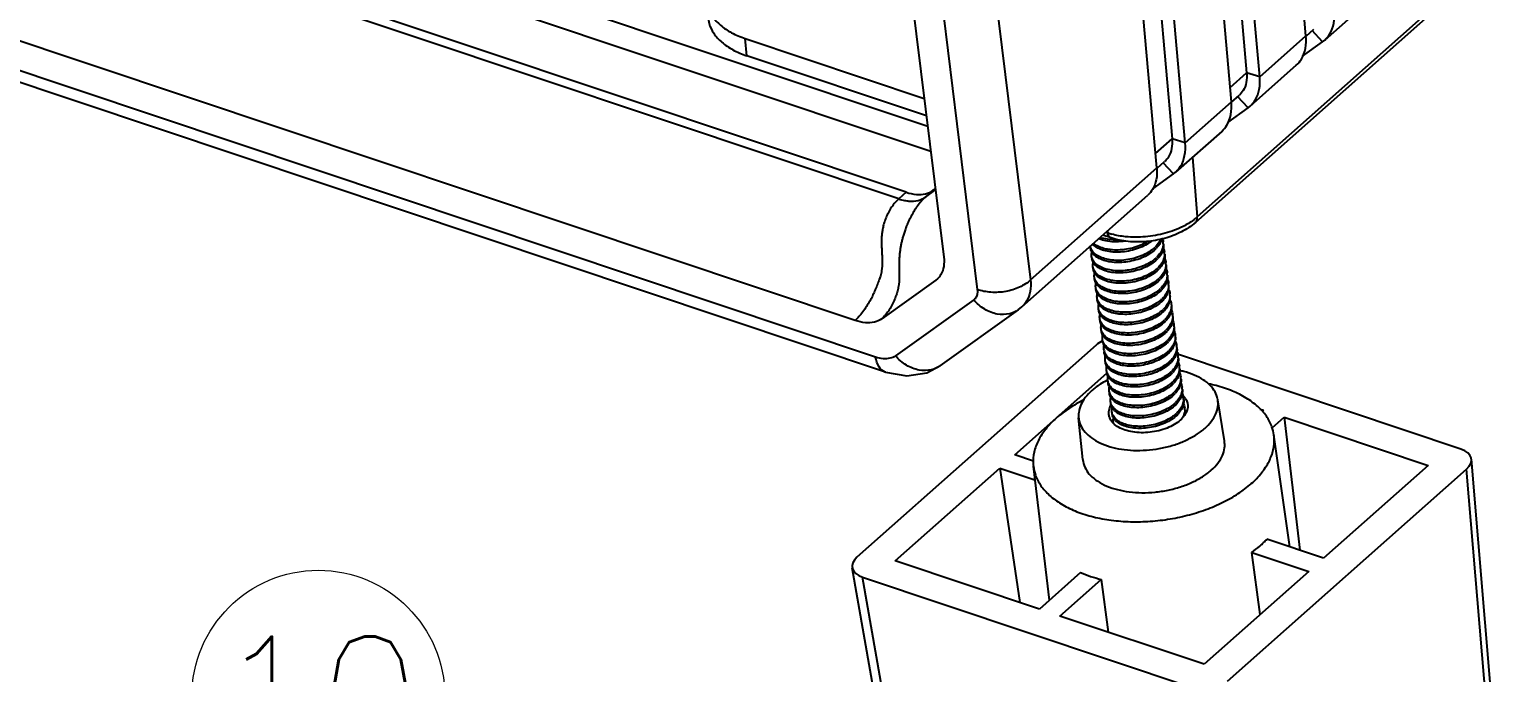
# Model space of a CAD drawing. Header units: millimetres. Extents: x 2015 to 2819, y -1311 to -752.
# Drawn here: x 2408.16 to 2449.53, y -1269.48 to -1251.29 of the extents above; entities that cross this region are included whole.
import ezdxf
from ezdxf.enums import TextEntityAlignment as Align

# ---------------------------------------------------------------- set-up
doc = ezdxf.new("R2010")
doc.units = ezdxf.units.MM
doc.layers.add('06___PRT_ALL_SURFS', color=7, linetype='Continuous')
doc.layers.add('from', color=7, linetype='Continuous', lineweight=13)
doc.styles.add('TXT', font='txt.shx', dxfattribs={"bigfont": 'gbcbig.shx'})

# ---------------------------------------------------------------- blocks, each defined once
blk = doc.blocks.new('*u43')
at = {"color": 7, "linetype": 'Continuous'}
for p, q in [((70.787, -85.184), (74.161, -112.487)), ((74.074, -85.215), (77.555, -113.382)), ((71.993, -85.588), (75.474, -113.755)), ((93.55, -102.525), (84.088, -110.916)), ((93.477, -102.744), (84.015, -111.134)), ((66.382, -103.932), (73.393, -106.277)), ((66.442, -104.603), (66.382, -103.932)), ((88.207, -104.625), (88.998, -104.054)), ((73.477, -106.957), (66.442, -104.603)), ((85.286, -107.215), (86.078, -106.643)), ((83.902, -108.58), (84.088, -110.916)), ((80.711, -111.738), (80.386, -111.629)), ((80.581, -111.544), (80.509, -111.52)), ((80.568, -111.467), (80.581, -111.544)), ((80.124, -115.936), (70.76, -124.239)), ((94.414, -120.003), (83.313, -116.29)), ((76.942, -120.232), (80.551, -117.032)), ((80.639, -117.741), (80.637, -117.726)), ((85.152, -119.688), (84.889, -118.071)), ((86.548, -118.442), (86.684, -118.488)), ((86.684, -118.488), (86.631, -118.535)), ((79.6, -120.411), (79.441, -118.781)), ((87.02, -119.173), (87.489, -118.757)), ((87.489, -118.757), (93.135, -120.645)), ((87.489, -118.757), (88.102, -123.966)), ((87.707, -123.833), (87.088, -119.449)), ((77.668, -120.476), (76.942, -120.232)), ((72.26, -124.384), (76.358, -120.75)), ((76.358, -120.75), (77.732, -121.21)), ((76.358, -120.75), (77.135, -126.014)), ((78.295, -125.927), (77.668, -120.675)), ((85.271, -129.093), (94.635, -120.79)), ((93.135, -120.645), (89.037, -124.278)), ((95.469, -130.633), (94.635, -120.79)), ((95.658, -130.258), (94.823, -120.406)), ((89.037, -124.278), (86.812, -123.534)), ((86.228, -124.052), (88.453, -124.796)), ((86.546, -126.487), (86.228, -124.052)), ((72.286, -134.347), (70.576, -124.652)), ((77.906, -126.272), (72.26, -124.384)), ((79.521, -124.84), (77.906, -126.272)), ((88.453, -124.796), (84.356, -128.43)), ((70.981, -125.026), (83.883, -129.341)), ((72.69, -134.712), (70.981, -125.026)), ((78.711, -126.541), (80.325, -125.109)), ((80.325, -125.109), (80.598, -127.173)), ((84.356, -128.43), (78.711, -126.541))]:
    blk.add_line(p, q, dxfattribs=at)
for centre, radius, start, end in [((82.588, -109.221), 2.263, 306.91791, 311.52206), ((80.749, -110.373), 1.423, 251.11125, 254.38788), ((81.485, -108.839), 2.851, 251.52633, 254.88231), ((80.423, -111.569), 0.605, 223.46401, 223.75948), ((81.551, -111.188), 1.271, 312.3387, 314.24431), ((81.617, -111.326), 1.192, 314.2329, 316.9234), ((82.218, -111.962), 0.538, 358.94044, 7.49399), ((82.271, -112.368), 0.538, 358.94044, 7.49399), ((81.604, -111.594), 1.271, 312.3387, 314.24431), ((81.67, -111.732), 1.192, 314.2329, 316.9234), ((82.323, -112.774), 0.539, 358.99935, 7.51802), ((81.657, -112), 1.271, 312.3387, 314.24431), ((81.723, -112.138), 1.191, 314.23309, 316.91617), ((81.71, -112.406), 1.271, 312.3387, 314.24431), ((81.776, -112.544), 1.192, 314.2329, 316.9234), ((82.377, -113.18), 0.538, 358.94044, 7.49399), ((81.763, -112.812), 1.271, 312.3387, 314.24431), ((81.829, -112.95), 1.192, 314.2329, 316.9234), ((82.43, -113.586), 0.538, 358.94044, 7.49399), ((82.482, -113.992), 0.538, 358.93379, 7.49396), ((81.815, -113.218), 1.271, 312.3387, 314.24431), ((81.881, -113.356), 1.192, 314.2329, 316.9234), ((81.868, -113.624), 1.271, 312.3387, 314.24431), ((81.934, -113.762), 1.192, 314.23284, 316.92474), ((81.921, -114.03), 1.271, 312.3387, 314.24431), ((81.987, -114.168), 1.192, 314.2329, 316.9234), ((82.588, -114.804), 0.538, 358.94044, 7.49399), ((82.641, -115.21), 0.538, 358.94044, 7.49399), ((81.974, -114.436), 1.271, 312.3387, 314.24431), ((82.04, -114.574), 1.192, 314.2329, 316.9234), ((82.027, -114.842), 1.271, 312.3387, 314.24431), ((82.694, -115.616), 0.538, 358.96628, 7.49408), ((80.836, -116.063), 0.412, 187.46029, 200.90035), ((82.093, -114.98), 1.192, 314.2329, 316.9234), ((82.079, -115.248), 1.271, 312.34877, 314.24444), ((82.144, -115.384), 1.194, 314.23212, 316.94352), ((82.747, -116.022), 0.538, 358.94044, 7.49399), ((82.133, -115.654), 1.271, 312.3387, 314.24431), ((82.199, -115.792), 1.192, 314.2329, 316.9234), ((82.8, -116.428), 0.538, 358.94044, 7.49399), ((82.853, -116.834), 0.538, 358.94044, 7.49399), ((82.148, -120.429), 3.498, 116.80234, 117.28532), ((82.165, -120.462), 3.535, 116.60177, 116.80282), ((82.186, -116.06), 1.271, 312.3387, 314.24431), ((82.252, -116.198), 1.192, 314.2329, 316.9234), ((82.238, -116.466), 1.271, 312.3387, 314.24431), ((82.304, -116.604), 1.192, 314.2329, 316.9234), ((82.905, -117.24), 0.538, 358.94044, 7.49399), ((82.291, -116.872), 1.271, 312.33738, 314.24429), ((82.357, -117.01), 1.192, 314.2329, 316.9234), ((82.958, -117.646), 0.538, 358.94044, 7.49399), ((82.997, -118.449), 0.759, 40.36223, 45.28414), ((83.011, -118.052), 0.538, 358.94044, 7.49399), ((83.061, -118.395), 0.675, 34.22691, 40.38004), ((82.344, -117.278), 1.271, 312.3387, 314.24431), ((82.41, -117.416), 1.192, 314.2329, 316.9234), ((82.397, -117.684), 1.271, 312.3387, 314.24431), ((82.463, -117.822), 1.192, 314.2329, 316.9234), ((82.999, -118.534), 0.613, 345.80256, 351.54111), ((83.064, -118.458), 0.538, 358.94044, 7.49399), ((81.196, -118.905), 0.403, 187.59298, 194.25717), ((83.691, -120.578), 4.302, 306.13458, 311.48923)]:
    blk.add_arc(centre, radius, start, end, dxfattribs=at)
for centre, ratio, start_param, end_param in [((80.928, -116.206), 0.574428, 8.364367, 8.722129), ((93.829, -120.521), 0.573652, -0.702188, 0.867923), ((71.566, -124.508), 0.573652, 2.439404, 4.009516)]:
    blk.add_ellipse(centre, major_axis=(0.992, 0.129), ratio=ratio, start_param=start_param, end_param=end_param, dxfattribs=at)
for points, start_tangent, end_tangent in [([(64.884, -102.433), (64.926, -102.681), (65.107, -103.066), (65.418, -103.411), (65.849, -103.704), (66.382, -103.932)], (0.066045, -0.997817), (0.948352, -0.31722)), ([(64.927, -103.087), (64.97, -103.338), (65.152, -103.727), (65.467, -104.076), (65.903, -104.372), (66.442, -104.603)], (0.066045, -0.997817), (0.948352, -0.31722)), ([(84.015, -111.134), (83.464, -111.503)], (-0.748212, -0.663459), (-0.891205, -0.4536)), ([(83.947, -111.031), (83.533, -111.286)], (-0.799055, -0.601258), (-0.891172, -0.453666)), ([(84.014, -111.133), (84.053, -111.089), (84.088, -110.916)], (0.758366, 0.651829), (-0.079413, 0.996842)), ([(80.942, -111.807), (80.64, -111.795), (80.366, -111.743)], (-0.999599, -0.028313), (-0.962937, 0.269728)), ([(80.712, -111.735), (80.65, -111.698), (80.581, -111.544)], (-0.945911, 0.324425), (-0.171167, 0.985242)), ([(83.464, -111.503), (82.805, -111.756), (82.095, -111.882), (81.381, -111.878), (80.711, -111.738)], (-0.891205, -0.4536), (-0.948352, 0.31722)), ([(81.281, -111.69), (80.741, -111.592)], (-0.994895, 0.10092), (-0.965296, 0.261159)), ([(83.533, -111.286), (82.833, -111.554), (82.057, -111.693), (81.281, -111.69)], (-0.891172, -0.453666), (-0.994895, 0.10092)), ([(79.944, -112.198), (79.899, -112.06)], (-0.466861, 0.884331), (-0.13997, 0.990156)), ([(79.966, -112.298), (79.955, -112.279), (79.909, -112.138)], (-0.509427, 0.860514), (-0.131568, 0.991307)), ([(82.407, -112.128), (82.226, -112.268), (81.967, -112.41), (81.674, -112.519), (81.363, -112.589), (81.048, -112.619), (80.746, -112.607), (80.472, -112.555), (80.24, -112.465), (80.061, -112.344), (79.944, -112.198)], (-0.739092, -0.673605), (-0.466861, 0.884331)), ([(79.951, -112.463), (79.949, -112.441), (79.964, -112.295)], (-0.131568, 0.991307), (0.266528, 0.963827)), ([(80.039, -112.394), (79.966, -112.298)], (-0.69163, 0.722252), (-0.509427, 0.860514)), ([(82.311, -111.849), (82.184, -111.943), (81.925, -112.085), (81.632, -112.194), (81.321, -112.265), (81.006, -112.294), (80.704, -112.282), (80.43, -112.23), (80.197, -112.141), (80.018, -112.019), (79.986, -111.988)], (-0.773285, -0.634058), (-0.69163, 0.722252)), ([(80.419, -112.149), (80.187, -112.059), (80.023, -111.951)], (-0.962937, 0.269728), (-0.76002, 0.6499)), ([(82.448, -112.18), (82.236, -112.349), (81.978, -112.491), (81.685, -112.6), (81.374, -112.671), (81.059, -112.7), (80.757, -112.688), (80.483, -112.636), (80.25, -112.547), (80.071, -112.425), (80.039, -112.394)], (-0.716284, -0.697809), (-0.69163, 0.722252)), ([(80.508, -111.855), (80.238, -111.777), (80.225, -111.772)], (-0.982071, 0.188512), (-0.923965, 0.382477)), ([(80.625, -112.192), (80.419, -112.149)], (-0.989156, 0.14687), (-0.962937, 0.269728)), ([(80.826, -111.888), (80.508, -111.855)], (-0.999618, 0.027632), (-0.982071, 0.188512)), ([(82.156, -111.873), (81.914, -112.004), (81.622, -112.113), (81.31, -112.183), (80.995, -112.213), (80.693, -112.201), (80.625, -112.192)], (-0.840758, -0.541411), (-0.989156, 0.14687)), ([(81.266, -111.859), (81.169, -111.872), (80.826, -111.888)], (-0.987588, -0.157064), (-0.999618, 0.027632)), ([(82.657, -111.786), (82.592, -111.91), (82.438, -112.099)], (-0.374098, -0.927389), (-0.716284, -0.697809)), ([(82.672, -111.856), (82.603, -111.992), (82.488, -112.14)], (-0.357331, -0.933978), (-0.682733, -0.730668)), ([(82.756, -111.972), (82.735, -112.118), (82.645, -112.316), (82.491, -112.505)], (-0.017357, -0.999849), (-0.716284, -0.697809)), ([(82.725, -112.262), (82.656, -112.398), (82.541, -112.546)], (-0.357331, -0.933978), (-0.682733, -0.730668)), ([(82.697, -111.776), (82.692, -111.793), (82.672, -111.856)], (-0.234836, -0.972035), (-0.357331, -0.933978)), ([(82.721, -111.77), (82.751, -111.892)], (0.347181, -0.937798), (0.130448, -0.991455)), ([(82.76, -112.128), (82.745, -112.199), (82.725, -112.262)], (-0.146749, -0.989174), (-0.357331, -0.933978)), ([(82.753, -112.127), (82.755, -112.131), (82.804, -112.298)], (0.431036, -0.902335), (0.130448, -0.991455)), ([(82.762, -111.973), (82.764, -111.999), (82.76, -112.128)], (0.130448, -0.991455), (-0.146749, -0.989174)), ([(79.997, -112.604), (79.951, -112.463)], (-0.466861, 0.884331), (-0.131568, 0.991307)), ([(80.018, -112.704), (80.008, -112.685), (79.962, -112.544)], (-0.509427, 0.860514), (-0.131568, 0.991307)), ([(82.46, -112.534), (82.279, -112.674), (82.02, -112.816), (81.727, -112.925), (81.416, -112.995), (81.101, -113.025), (80.799, -113.013), (80.525, -112.961), (80.292, -112.871), (80.113, -112.75), (79.997, -112.604)], (-0.739092, -0.673605), (-0.466861, 0.884331)), ([(80.004, -112.869), (80.002, -112.847), (80.017, -112.701)], (-0.131568, 0.991307), (0.266528, 0.963827)), ([(80.05, -113.01), (80.004, -112.869)], (-0.466861, 0.884331), (-0.131568, 0.991307)), ([(80.092, -112.8), (80.018, -112.704)], (-0.69163, 0.722252), (-0.509427, 0.860514)), ([(82.501, -112.586), (82.289, -112.755), (82.03, -112.897), (81.738, -113.006), (81.426, -113.077), (81.112, -113.106), (80.81, -113.094), (80.535, -113.042), (80.303, -112.953), (80.124, -112.831), (80.092, -112.8)], (-0.716284, -0.697809), (-0.69163, 0.722252)), ([(82.808, -112.378), (82.787, -112.524), (82.698, -112.722), (82.544, -112.911)], (-0.017357, -0.999849), (-0.716284, -0.697809)), ([(82.778, -112.667), (82.706, -112.809), (82.593, -112.952)], (-0.355816, -0.934556), (-0.682828, -0.730579)), ([(82.861, -112.784), (82.837, -112.94), (82.748, -113.134), (82.597, -113.317)], (-0.016884, -0.999857), (-0.716284, -0.697809)), ([(82.812, -112.539), (82.795, -112.615), (82.778, -112.667)], (-0.154643, -0.98797), (-0.355816, -0.934556)), ([(82.807, -112.536), (82.817, -112.557), (82.857, -112.704)], (0.426033, -0.904708), (0.130563, -0.99144)), ([(82.815, -112.379), (82.818, -112.42), (82.812, -112.539)], (0.130563, -0.99144), (-0.154643, -0.98797)), ([(82.867, -112.785), (82.87, -112.811), (82.866, -112.94)], (0.130448, -0.991455), (-0.146749, -0.989174)), ([(80.07, -113.107), (80.018, -112.968), (80.015, -112.95)], (-0.501618, 0.86509), (-0.126427, 0.991976)), ([(82.513, -112.94), (82.332, -113.08), (82.073, -113.222), (81.78, -113.331), (81.469, -113.401), (81.154, -113.431), (80.852, -113.419), (80.578, -113.367), (80.345, -113.277), (80.166, -113.156), (80.05, -113.01)], (-0.739092, -0.673605), (-0.466861, 0.884331)), ([(80.057, -113.275), (80.055, -113.253), (80.071, -113.103)], (-0.131568, 0.991307), (0.275686, 0.961248)), ([(80.103, -113.416), (80.057, -113.275)], (-0.466861, 0.884331), (-0.131568, 0.991307)), ([(80.124, -113.516), (80.113, -113.497), (80.068, -113.356)], (-0.509427, 0.860514), (-0.131568, 0.991307)), ([(80.135, -113.196), (80.09, -113.139), (80.07, -113.107)], (-0.673555, 0.739137), (-0.501618, 0.86509)), ([(82.566, -113.346), (82.384, -113.486), (82.126, -113.628), (81.833, -113.737), (81.522, -113.807), (81.207, -113.837), (80.905, -113.825), (80.631, -113.773), (80.398, -113.683), (80.219, -113.562), (80.103, -113.416)], (-0.739092, -0.673605), (-0.466861, 0.884331)), ([(82.554, -112.992), (82.327, -113.171), (82.042, -113.321), (81.722, -113.431), (81.387, -113.496), (81.051, -113.513), (80.74, -113.483), (80.467, -113.408), (80.243, -113.291), (80.135, -113.196)], (-0.716284, -0.697809), (-0.673555, 0.739137)), ([(82.607, -113.398), (82.395, -113.567), (82.136, -113.709), (81.844, -113.818), (81.532, -113.889), (81.217, -113.918), (80.915, -113.906), (80.641, -113.854), (80.409, -113.765), (80.23, -113.643), (80.197, -113.612)], (-0.716284, -0.697809), (-0.69163, 0.722252)), ([(82.83, -113.074), (82.762, -113.21), (82.646, -113.358)], (-0.357331, -0.933978), (-0.682733, -0.730668)), ([(82.914, -113.19), (82.893, -113.336), (82.804, -113.534), (82.649, -113.723)], (-0.017357, -0.999849), (-0.716284, -0.697809)), ([(82.866, -112.94), (82.851, -113.011), (82.83, -113.074)], (-0.146749, -0.989174), (-0.357331, -0.933978)), ([(82.859, -112.939), (82.861, -112.943), (82.91, -113.11)], (0.431036, -0.902335), (0.130448, -0.991455)), ([(82.919, -113.346), (82.904, -113.417), (82.883, -113.48)], (-0.146749, -0.989174), (-0.357331, -0.933978)), ([(82.911, -113.345), (82.914, -113.349), (82.963, -113.516)], (0.431036, -0.902335), (0.130448, -0.991455)), ([(82.92, -113.191), (82.923, -113.217), (82.919, -113.346)], (0.130448, -0.991455), (-0.146749, -0.989174)), ([(80.11, -113.681), (80.108, -113.659), (80.123, -113.513)], (-0.131568, 0.991307), (0.266528, 0.963827)), ([(80.156, -113.822), (80.11, -113.681)], (-0.466861, 0.884331), (-0.131568, 0.991307)), ([(80.177, -113.922), (80.166, -113.903), (80.121, -113.762)], (-0.509427, 0.860514), (-0.131568, 0.991307)), ([(80.197, -113.612), (80.124, -113.516)], (-0.69163, 0.722252), (-0.509427, 0.860514)), ([(82.619, -113.752), (82.437, -113.892), (82.178, -114.034), (81.886, -114.143), (81.574, -114.213), (81.26, -114.243), (80.958, -114.231), (80.683, -114.179), (80.451, -114.089), (80.272, -113.968), (80.156, -113.822)], (-0.739092, -0.673605), (-0.466861, 0.884331)), ([(80.163, -114.087), (80.161, -114.065), (80.176, -113.919)], (-0.131568, 0.991307), (0.266528, 0.963827)), ([(80.25, -114.018), (80.177, -113.922)], (-0.69163, 0.722252), (-0.509427, 0.860514)), ([(82.66, -113.804), (82.448, -113.973), (82.189, -114.115), (81.896, -114.224), (81.585, -114.295), (81.27, -114.324), (80.968, -114.312), (80.694, -114.26), (80.462, -114.171), (80.283, -114.049), (80.25, -114.018)], (-0.716284, -0.697809), (-0.69163, 0.722252)), ([(82.883, -113.48), (82.815, -113.616), (82.699, -113.764)], (-0.357331, -0.933978), (-0.682733, -0.730668)), ([(82.967, -113.596), (82.946, -113.742), (82.857, -113.94), (82.702, -114.129)], (-0.017357, -0.999849), (-0.716284, -0.697809)), ([(82.752, -114.17), (82.867, -114.022), (82.936, -113.886)], (0.682733, 0.730668), (0.357331, 0.933978)), ([(83.02, -114.002), (82.999, -114.148), (82.91, -114.346), (82.755, -114.535)], (-0.017471, -0.999847), (-0.716284, -0.697809)), ([(82.936, -113.886), (82.957, -113.823), (82.971, -113.752)], (0.357331, 0.933978), (0.146749, 0.989174)), ([(82.964, -113.751), (82.966, -113.755), (83.015, -113.922)], (0.431036, -0.902335), (0.130448, -0.991455)), ([(82.971, -113.752), (82.976, -113.623), (82.973, -113.597)], (0.146749, 0.989174), (-0.130448, 0.991455)), ([(83.024, -114.159), (83.029, -114.026), (83.026, -114.003)], (0.14795, 0.988995), (-0.130273, 0.991478)), ([(80.209, -114.228), (80.163, -114.087)], (-0.466861, 0.884331), (-0.131568, 0.991307)), ([(80.23, -114.328), (80.219, -114.309), (80.173, -114.168)], (-0.509427, 0.860514), (-0.131568, 0.991307)), ([(82.671, -114.158), (82.49, -114.298), (82.231, -114.44), (81.939, -114.549), (81.627, -114.619), (81.313, -114.649), (81.011, -114.637), (80.736, -114.585), (80.504, -114.495), (80.325, -114.374), (80.209, -114.228)], (-0.739092, -0.673605), (-0.466861, 0.884331)), ([(80.216, -114.493), (80.214, -114.471), (80.229, -114.325)], (-0.131568, 0.991307), (0.266528, 0.963827)), ([(80.261, -114.634), (80.216, -114.493)], (-0.466861, 0.884331), (-0.131568, 0.991307)), ([(80.283, -114.734), (80.272, -114.715), (80.226, -114.574)], (-0.509427, 0.860514), (-0.131568, 0.991307)), ([(80.303, -114.424), (80.23, -114.328)], (-0.69163, 0.722252), (-0.509427, 0.860514)), ([(82.724, -114.564), (82.543, -114.704), (82.284, -114.846), (81.992, -114.955), (81.68, -115.025), (81.365, -115.055), (81.063, -115.043), (80.789, -114.991), (80.557, -114.901), (80.378, -114.78), (80.261, -114.634)], (-0.739092, -0.673605), (-0.466861, 0.884331)), ([(82.713, -114.21), (82.501, -114.379), (82.242, -114.521), (81.949, -114.63), (81.638, -114.701), (81.323, -114.73), (81.021, -114.718), (80.747, -114.666), (80.514, -114.577), (80.336, -114.455), (80.303, -114.424)], (-0.716284, -0.697809), (-0.69163, 0.722252)), ([(82.766, -114.616), (82.554, -114.785), (82.295, -114.927), (82.002, -115.036), (81.691, -115.107), (81.376, -115.136), (81.074, -115.124), (80.8, -115.072), (80.567, -114.982), (80.388, -114.861), (80.356, -114.83)], (-0.716284, -0.697809), (-0.69163, 0.722252)), ([(82.805, -114.576), (82.921, -114.427), (82.989, -114.292)], (0.682715, 0.730684), (0.357652, 0.933855)), ([(83.073, -114.408), (83.053, -114.548), (82.964, -114.75), (82.808, -114.941)], (-0.017785, -0.999842), (-0.716284, -0.697809)), ([(82.989, -114.292), (83.01, -114.227), (83.024, -114.159)], (0.357652, 0.933855), (0.14795, 0.988995)), ([(83.017, -114.157), (83.068, -114.328)], (0.429516, -0.903059), (0.130172, -0.991491)), ([(83.077, -114.564), (83.062, -114.635), (83.042, -114.698)], (-0.146749, -0.989174), (-0.357331, -0.933978)), ([(83.068, -114.328), (83.07, -114.345), (83.073, -114.408)], (0.130172, -0.991491), (-0.017785, -0.999842)), ([(83.07, -114.563), (83.072, -114.567), (83.121, -114.734)], (0.431036, -0.902335), (0.130448, -0.991455)), ([(83.079, -114.409), (83.082, -114.435), (83.077, -114.564)], (0.130448, -0.991455), (-0.146749, -0.989174)), ([(80.269, -114.899), (80.266, -114.877), (80.282, -114.731)], (-0.131568, 0.991307), (0.266528, 0.963827)), ([(80.314, -115.04), (80.269, -114.899)], (-0.466861, 0.884331), (-0.131568, 0.991307)), ([(80.336, -115.14), (80.325, -115.121), (80.279, -114.98)], (-0.509427, 0.860514), (-0.131568, 0.991307)), ([(80.356, -114.83), (80.283, -114.734)], (-0.69163, 0.722252), (-0.509427, 0.860514)), ([(82.777, -114.97), (82.596, -115.11), (82.337, -115.252), (82.045, -115.361), (81.733, -115.431), (81.418, -115.461), (81.116, -115.449), (80.842, -115.397), (80.61, -115.307), (80.431, -115.186), (80.314, -115.04)], (-0.739092, -0.673605), (-0.466861, 0.884331)), ([(80.322, -115.305), (80.319, -115.283), (80.334, -115.137)], (-0.131568, 0.991307), (0.266528, 0.963827)), ([(80.409, -115.236), (80.336, -115.14)], (-0.69163, 0.722252), (-0.509427, 0.860514)), ([(82.819, -115.022), (82.606, -115.191), (82.348, -115.333), (82.055, -115.442), (81.744, -115.513), (81.429, -115.542), (81.127, -115.53), (80.853, -115.478), (80.62, -115.388), (80.441, -115.267), (80.409, -115.236)], (-0.716284, -0.697809), (-0.69163, 0.722252)), ([(83.042, -114.698), (82.973, -114.834), (82.858, -114.982)], (-0.357331, -0.933978), (-0.682733, -0.730668)), ([(83.126, -114.814), (83.105, -114.96), (83.015, -115.158), (82.861, -115.347)], (-0.017357, -0.999849), (-0.716284, -0.697809)), ([(83.095, -115.104), (83.026, -115.24), (82.911, -115.388)], (-0.357331, -0.933978), (-0.682733, -0.730668)), ([(83.13, -114.97), (83.115, -115.041), (83.095, -115.104)], (-0.146749, -0.989174), (-0.357331, -0.933978)), ([(83.123, -114.969), (83.125, -114.973), (83.174, -115.14)], (0.431036, -0.902335), (0.130448, -0.991455)), ([(83.132, -114.815), (83.134, -114.841), (83.13, -114.97)], (0.130448, -0.991455), (-0.146749, -0.989174)), ([(80.367, -115.446), (80.322, -115.305)], (-0.466861, 0.884331), (-0.131568, 0.991307)), ([(80.388, -115.546), (80.378, -115.527), (80.332, -115.386)], (-0.509427, 0.860514), (-0.131568, 0.991307)), ([(82.83, -115.376), (82.649, -115.516), (82.39, -115.658), (82.097, -115.767), (81.786, -115.837), (81.471, -115.867), (81.169, -115.855), (80.895, -115.803), (80.663, -115.713), (80.484, -115.592), (80.367, -115.446)], (-0.739092, -0.673605), (-0.466861, 0.884331)), ([(80.374, -115.711), (80.372, -115.689), (80.387, -115.543)], (-0.131568, 0.991307), (0.266528, 0.963827)), ([(80.42, -115.852), (80.374, -115.711)], (-0.466861, 0.884331), (-0.131568, 0.991307)), ([(80.462, -115.642), (80.388, -115.546)], (-0.69163, 0.722252), (-0.509427, 0.860514)), ([(82.871, -115.428), (82.659, -115.597), (82.401, -115.739), (82.108, -115.848), (81.796, -115.918), (81.482, -115.948), (81.18, -115.936), (80.906, -115.884), (80.673, -115.794), (80.494, -115.673), (80.462, -115.642)], (-0.716284, -0.697809), (-0.69163, 0.722252)), ([(83.179, -115.22), (83.157, -115.365), (83.068, -115.564), (82.914, -115.753)], (-0.017357, -0.999849), (-0.716284, -0.697809)), ([(83.148, -115.51), (83.079, -115.646), (82.963, -115.794)], (-0.357331, -0.933978), (-0.682733, -0.730668)), ([(83.231, -115.625), (83.21, -115.771), (83.121, -115.97), (82.967, -116.159)], (-0.016916, -0.999857), (-0.716284, -0.697809)), ([(83.183, -115.376), (83.168, -115.447), (83.148, -115.51)], (-0.146749, -0.989174), (-0.357331, -0.933978)), ([(83.176, -115.375), (83.178, -115.379), (83.227, -115.546)], (0.431036, -0.902335), (0.130448, -0.991455)), ([(83.185, -115.221), (83.187, -115.247), (83.183, -115.376)], (0.130448, -0.991455), (-0.146749, -0.989174)), ([(83.235, -115.786), (83.237, -115.627)], (0.152083, 0.988368), (-0.12778, 0.991803)), ([(80.442, -115.954), (80.409, -115.885), (80.385, -115.792)], (-0.513836, 0.857888), (-0.130064, 0.991506)), ([(82.883, -115.782), (82.702, -115.922), (82.443, -116.064), (82.15, -116.173), (81.839, -116.243), (81.524, -116.273), (81.222, -116.261), (80.948, -116.209), (80.715, -116.119), (80.536, -115.998), (80.42, -115.852)], (-0.739092, -0.673605), (-0.466861, 0.884331)), ([(80.427, -116.117), (80.425, -116.039), (80.441, -115.947)], (-0.130064, 0.991506), (0.275292, 0.961361)), ([(80.494, -116.358), (80.483, -116.339), (80.438, -116.198)], (-0.509427, 0.860514), (-0.131568, 0.991307)), ([(80.509, -116.042), (80.442, -115.954)], (-0.680517, 0.732732), (-0.513836, 0.857888)), ([(82.936, -116.188), (82.747, -116.332), (82.479, -116.477), (82.176, -116.587), (81.854, -116.655), (81.53, -116.68), (81.223, -116.66), (80.948, -116.599), (80.72, -116.499), (80.551, -116.367), (80.451, -116.21)], (-0.738975, -0.673733), (-0.357359, 0.933967)), ([(82.924, -115.834), (82.705, -116.008), (82.437, -116.153), (82.133, -116.262), (81.811, -116.33), (81.488, -116.355), (81.181, -116.336), (80.906, -116.274), (80.678, -116.174), (80.509, -116.042)], (-0.716284, -0.697809), (-0.680517, 0.732732)), ([(82.977, -116.24), (82.765, -116.409), (82.506, -116.551), (82.214, -116.66), (81.902, -116.73), (81.587, -116.76), (81.285, -116.748), (81.011, -116.696), (80.779, -116.606), (80.6, -116.485), (80.567, -116.454)], (-0.716284, -0.697809), (-0.69163, 0.722252)), ([(83.017, -116.2), (83.142, -116.036), (83.199, -115.919)], (0.682466, 0.730917), (0.36272, 0.931898)), ([(83.284, -116.032), (83.263, -116.177), (83.174, -116.376), (83.019, -116.565)], (-0.017357, -0.999849), (-0.716284, -0.697809)), ([(83.253, -116.322), (83.185, -116.458), (83.069, -116.606)], (-0.357331, -0.933978), (-0.682733, -0.730668)), ([(83.199, -115.919), (83.23, -115.816), (83.235, -115.786)], (0.36272, 0.931898), (0.152083, 0.988368)), ([(83.231, -115.786), (83.28, -115.952)], (0.422541, -0.906344), (0.130448, -0.991455)), ([(83.289, -116.188), (83.274, -116.259), (83.253, -116.322)], (-0.146749, -0.989174), (-0.357331, -0.933978)), ([(83.281, -116.187), (83.284, -116.191), (83.333, -116.358)], (0.431036, -0.902335), (0.130448, -0.991455)), ([(83.29, -116.033), (83.293, -116.059), (83.289, -116.188)], (0.130448, -0.991455), (-0.146749, -0.989174)), ([(80.48, -116.523), (80.478, -116.501), (80.493, -116.355)], (-0.131568, 0.991307), (0.266528, 0.963827)), ([(80.526, -116.664), (80.48, -116.523)], (-0.466861, 0.884331), (-0.131568, 0.991307)), ([(80.547, -116.764), (80.536, -116.745), (80.491, -116.604)], (-0.509427, 0.860514), (-0.131568, 0.991307)), ([(80.567, -116.454), (80.494, -116.358)], (-0.69163, 0.722252), (-0.509427, 0.860514)), ([(82.989, -116.594), (82.807, -116.734), (82.549, -116.876), (82.256, -116.985), (81.944, -117.055), (81.63, -117.085), (81.328, -117.073), (81.054, -117.021), (80.821, -116.931), (80.642, -116.81), (80.526, -116.664)], (-0.739092, -0.673605), (-0.466861, 0.884331)), ([(80.533, -116.929), (80.531, -116.907), (80.546, -116.761)], (-0.131568, 0.991307), (0.266528, 0.963827)), ([(80.62, -116.86), (80.547, -116.764)], (-0.69163, 0.722252), (-0.509427, 0.860514)), ([(83.03, -116.646), (82.818, -116.815), (82.559, -116.957), (82.267, -117.066), (81.955, -117.136), (81.64, -117.166), (81.338, -117.154), (81.064, -117.102), (80.832, -117.012), (80.653, -116.891), (80.62, -116.86)], (-0.716284, -0.697809), (-0.69163, 0.722252)), ([(83.337, -116.438), (83.316, -116.583), (83.227, -116.782), (83.072, -116.971)], (-0.017357, -0.999849), (-0.716284, -0.697809)), ([(83.306, -116.728), (83.237, -116.864), (83.122, -117.012)], (-0.357331, -0.933978), (-0.682733, -0.730668)), ([(83.39, -116.844), (83.369, -116.989), (83.28, -117.188), (83.125, -117.377)], (-0.017357, -0.999849), (-0.716284, -0.697809)), ([(83.341, -116.594), (83.327, -116.665), (83.306, -116.728)], (-0.146749, -0.989174), (-0.357331, -0.933978)), ([(83.334, -116.592), (83.337, -116.597), (83.386, -116.764)], (0.431036, -0.902335), (0.130448, -0.991455)), ([(83.343, -116.439), (83.346, -116.465), (83.341, -116.594)], (0.130448, -0.991455), (-0.146749, -0.989174)), ([(83.396, -116.845), (83.399, -116.87), (83.394, -117)], (0.130448, -0.991455), (-0.146749, -0.989174)), ([(80.545, -117.32), (80.29, -117.466), (79.957, -117.715)], (-0.88873, -0.458431), (-0.748212, -0.663459)), ([(80.579, -117.07), (80.533, -116.929)], (-0.466861, 0.884331), (-0.131568, 0.991307)), ([(80.6, -117.17), (80.589, -117.151), (80.544, -117.01)], (-0.509427, 0.860514), (-0.131568, 0.991307)), ([(83.042, -117), (82.86, -117.14), (82.601, -117.282), (82.309, -117.391), (81.997, -117.461), (81.683, -117.491), (81.381, -117.479), (81.106, -117.427), (80.874, -117.337), (80.695, -117.216), (80.579, -117.07)], (-0.739092, -0.673605), (-0.466861, 0.884331)), ([(80.586, -117.335), (80.584, -117.313), (80.599, -117.167)], (-0.131568, 0.991307), (0.266528, 0.963827)), ([(80.632, -117.476), (80.586, -117.335)], (-0.466861, 0.884331), (-0.131568, 0.991307)), ([(80.653, -117.576), (80.645, -117.563), (80.596, -117.416)], (-0.509189, 0.860654), (-0.130986, 0.991384)), ([(80.673, -117.266), (80.6, -117.17)], (-0.69163, 0.722252), (-0.509427, 0.860514)), ([(83.094, -117.406), (82.913, -117.546), (82.654, -117.688), (82.362, -117.797), (82.05, -117.867), (81.736, -117.897), (81.433, -117.885), (81.159, -117.833), (80.927, -117.743), (80.748, -117.622), (80.632, -117.476)], (-0.739092, -0.673605), (-0.466861, 0.884331)), ([(83.083, -117.052), (82.871, -117.221), (82.612, -117.363), (82.319, -117.472), (82.008, -117.542), (81.693, -117.572), (81.391, -117.56), (81.117, -117.508), (80.885, -117.418), (80.706, -117.297), (80.673, -117.266)], (-0.716284, -0.697809), (-0.69163, 0.722252)), ([(83.136, -117.458), (82.925, -117.626), (82.667, -117.768), (82.376, -117.877), (82.066, -117.948), (81.752, -117.978), (81.451, -117.967), (81.177, -117.916), (80.944, -117.828), (80.764, -117.708), (80.725, -117.671)], (-0.716284, -0.697809), (-0.690128, 0.723687)), ([(83.359, -117.134), (83.29, -117.269), (83.175, -117.418)], (-0.357331, -0.933978), (-0.682733, -0.730668)), ([(83.443, -117.25), (83.422, -117.395), (83.333, -117.594), (83.178, -117.783)], (-0.017357, -0.999849), (-0.716284, -0.697809)), ([(83.394, -117), (83.38, -117.071), (83.359, -117.134)], (-0.146749, -0.989174), (-0.357331, -0.933978)), ([(83.387, -116.998), (83.389, -117.003), (83.438, -117.17)], (0.431036, -0.902335), (0.130448, -0.991455)), ([(84.889, -118.071), (84.884, -118.042), (84.782, -117.765), (84.591, -117.51), (84.317, -117.288), (83.971, -117.106), (83.563, -116.969), (83.394, -116.93)], (-0.16007, 0.987106), (-0.979732, 0.200315)), ([(83.447, -117.406), (83.432, -117.477), (83.412, -117.54)], (-0.146749, -0.989174), (-0.357331, -0.933978)), ([(83.44, -117.404), (83.442, -117.409), (83.491, -117.576)], (0.431036, -0.902335), (0.130448, -0.991455)), ([(83.449, -117.251), (83.452, -117.276), (83.447, -117.406)], (0.130448, -0.991455), (-0.146749, -0.989174)), ([(87.088, -119.449), (87.01, -119.135), (86.794, -118.718), (86.456, -118.339), (86.008, -118.008), (85.461, -117.732), (84.829, -117.521), (84.531, -117.451)], (-0.140247, 0.990116), (-0.978613, 0.205712)), ([(79.957, -117.715), (79.7, -117.989), (79.527, -118.279), (79.444, -118.575), (79.441, -118.781)], (-0.748212, -0.663459), (0.096579, -0.995325)), ([(80.637, -117.726), (80.651, -117.574)], (-0.092533, 0.99571), (0.26368, 0.96461)), ([(80.688, -117.888), (80.639, -117.741)], (-0.480003, 0.877267), (-0.130986, 0.991384)), ([(80.706, -117.982), (80.695, -117.963), (80.649, -117.822)], (-0.509427, 0.860514), (-0.131568, 0.991307)), ([(80.725, -117.671), (80.653, -117.576)], (-0.690128, 0.723687), (-0.509189, 0.860654)), ([(80.692, -118.147), (80.689, -118.125), (80.705, -117.979)], (-0.131568, 0.991307), (0.266528, 0.963827)), ([(83.147, -117.812), (82.967, -117.951), (82.709, -118.093), (82.418, -118.202), (82.108, -118.272), (81.795, -118.303), (81.493, -118.292), (81.219, -118.241), (80.986, -118.153), (80.806, -118.033), (80.688, -117.888)], (-0.739107, -0.673588), (-0.480003, 0.877267)), ([(80.779, -118.078), (80.706, -117.982)], (-0.69163, 0.722252), (-0.509427, 0.860514)), ([(83.189, -117.864), (82.977, -118.033), (82.718, -118.175), (82.425, -118.284), (82.114, -118.354), (81.799, -118.384), (81.497, -118.372), (81.223, -118.32), (80.99, -118.23), (80.811, -118.109), (80.779, -118.078)], (-0.716284, -0.697809), (-0.69163, 0.722252)), ([(83.412, -117.54), (83.343, -117.675), (83.228, -117.824)], (-0.357331, -0.933978), (-0.682733, -0.730668)), ([(83.496, -117.656), (83.475, -117.801), (83.386, -118), (83.231, -118.189)], (-0.017357, -0.999849), (-0.716284, -0.697809)), ([(83.465, -117.946), (83.396, -118.081), (83.281, -118.23)], (-0.357331, -0.933978), (-0.682733, -0.730668)), ([(83.549, -118.062), (83.528, -118.207), (83.438, -118.406), (83.284, -118.595)], (-0.017357, -0.999849), (-0.716284, -0.697809)), ([(83.5, -117.812), (83.485, -117.883), (83.465, -117.946)], (-0.146749, -0.989174), (-0.357331, -0.933978)), ([(83.493, -117.81), (83.495, -117.815), (83.544, -117.982)], (0.431036, -0.902335), (0.130448, -0.991455)), ([(83.502, -117.657), (83.505, -117.682), (83.5, -117.812)], (0.130448, -0.991455), (-0.146749, -0.989174)), ([(83.555, -118.063), (83.557, -118.088), (83.553, -118.218)], (0.130448, -0.991455), (-0.146749, -0.989174)), ([(83.619, -118.016), (83.66, -118.086), (83.711, -118.248)], (0.561541, -0.827449), (0.141287, -0.989969)), ([(79.644, -118.081), (79.066, -118.412), (78.557, -118.8)], (-0.894665, -0.446739), (-0.748212, -0.663459)), ([(80.625, -118.65), (80.623, -118.63), (80.646, -118.427), (80.713, -118.276)], (-0.1199, 0.992786), (0.508648, 0.860974)), ([(80.737, -118.288), (80.692, -118.147)], (-0.466861, 0.884331), (-0.131568, 0.991307)), ([(80.759, -118.388), (80.748, -118.369), (80.702, -118.228)], (-0.509427, 0.860514), (-0.131568, 0.991307)), ([(83.2, -118.218), (83.019, -118.358), (82.76, -118.5), (82.467, -118.609), (82.156, -118.679), (81.841, -118.709), (81.539, -118.697), (81.265, -118.645), (81.033, -118.555), (80.854, -118.434), (80.737, -118.288)], (-0.739092, -0.673605), (-0.466861, 0.884331)), ([(80.744, -118.553), (80.742, -118.531), (80.757, -118.385)], (-0.131568, 0.991307), (0.266528, 0.963827)), ([(80.79, -118.694), (80.744, -118.553)], (-0.466861, 0.884331), (-0.131568, 0.991307)), ([(80.811, -118.794), (80.801, -118.775), (80.755, -118.634)], (-0.509427, 0.860514), (-0.131568, 0.991307)), ([(80.832, -118.484), (80.759, -118.388)], (-0.69163, 0.722252), (-0.509427, 0.860514)), ([(83.253, -118.624), (83.072, -118.764), (82.813, -118.906), (82.52, -119.015), (82.209, -119.085), (81.894, -119.115), (81.592, -119.103), (81.318, -119.051), (81.085, -118.961), (80.907, -118.84), (80.79, -118.694)], (-0.739092, -0.673605), (-0.466861, 0.884331)), ([(83.242, -118.27), (83.029, -118.439), (82.771, -118.581), (82.478, -118.69), (82.167, -118.76), (81.852, -118.79), (81.55, -118.778), (81.276, -118.726), (81.043, -118.636), (80.864, -118.515), (80.832, -118.484)], (-0.716284, -0.697809), (-0.69163, 0.722252)), ([(83.518, -118.352), (83.449, -118.487), (83.334, -118.636)], (-0.357331, -0.933978), (-0.682733, -0.730668)), ([(83.601, -118.468), (83.58, -118.613), (83.51, -118.782)], (-0.017357, -0.999849), (-0.496907, -0.867804)), ([(83.553, -118.218), (83.538, -118.289), (83.518, -118.352)], (-0.146749, -0.989174), (-0.357331, -0.933978)), ([(83.546, -118.216), (83.548, -118.221), (83.597, -118.388)], (0.431036, -0.902335), (0.130448, -0.991455)), ([(83.684, -118.506), (83.592, -118.684)], (-0.327374, -0.944895), (-0.568534, -0.82266)), ([(83.608, -118.469), (83.61, -118.494), (83.606, -118.624)], (0.130448, -0.991455), (-0.146749, -0.989174)), ([(83.711, -118.248), (83.715, -118.28), (83.692, -118.482), (83.684, -118.506)], (0.141287, -0.989969), (-0.327374, -0.944895)), ([(84.38, -119.194), (84.637, -118.92), (84.81, -118.63), (84.894, -118.334), (84.889, -118.071)], (0.748212, 0.663459), (-0.16007, 0.987106)), ([(78.557, -118.8), (78.153, -119.222), (77.864, -119.668), (77.698, -120.125), (77.659, -120.58), (77.668, -120.675)], (-0.748212, -0.663459), (0.119165, -0.992874)), ([(79.441, -118.781), (79.453, -118.867), (79.555, -119.144), (79.746, -119.399), (80.02, -119.621), (80.367, -119.803), (80.775, -119.94), (81.23, -120.026), (81.718, -120.058), (82.221, -120.036), (82.722, -119.96), (83.204, -119.833), (83.651, -119.658), (84.047, -119.443), (84.38, -119.194)], (0.096579, -0.995325), (0.748212, 0.663459)), ([(83.421, -118.874), (83.188, -119.042), (82.903, -119.182), (82.581, -119.285), (82.239, -119.346), (81.893, -119.363), (81.561, -119.334), (81.26, -119.261), (81.004, -119.147), (80.806, -118.999), (80.677, -118.824), (80.625, -118.65)], (-0.748212, -0.663459), (-0.1199, 0.992786)), ([(80.797, -118.959), (80.795, -118.937), (80.81, -118.791)], (-0.131568, 0.991307), (0.266528, 0.963827)), ([(80.885, -118.89), (80.811, -118.794)], (-0.69163, 0.722252), (-0.509427, 0.860514)), ([(83.294, -118.676), (83.082, -118.845), (82.823, -118.987), (82.531, -119.096), (82.219, -119.166), (81.905, -119.196), (81.603, -119.184), (81.328, -119.132), (81.096, -119.042), (80.917, -118.921), (80.885, -118.89)], (-0.716284, -0.697809), (-0.69163, 0.722252)), ([(83.592, -118.684), (83.421, -118.874)], (-0.568534, -0.82266), (-0.748212, -0.663459)), ([(84.634, -120.832), (84.896, -120.553), (85.072, -120.258), (85.157, -119.956), (85.152, -119.688)], (0.748212, 0.663459), (-0.16007, 0.987106)), ([(86.203, -121.357), (86.607, -120.935), (86.897, -120.489), (87.063, -120.032), (87.101, -119.577), (87.088, -119.449)], (0.748212, 0.663459), (-0.140247, 0.990116)), ([(77.668, -120.675), (77.75, -121.022), (77.967, -121.439), (78.304, -121.818), (78.752, -122.149), (79.3, -122.425), (79.931, -122.636), (80.629, -122.777), (81.375, -122.845), (82.148, -122.837), (82.928, -122.755), (83.693, -122.599), (84.422, -122.374), (85.095, -122.087), (85.694, -121.745), (86.203, -121.357)], (0.119165, -0.992874), (0.748212, 0.663459)), ([(79.6, -120.411), (79.613, -120.498), (79.717, -120.782), (79.912, -121.041), (80.191, -121.267), (80.544, -121.453), (80.96, -121.592), (81.424, -121.68), (81.921, -121.713), (82.433, -121.69), (82.944, -121.613), (83.435, -121.483), (83.891, -121.305), (84.295, -121.086), (84.634, -120.832)], (0.096579, -0.995325), (0.748212, 0.663459)), ([(86.541, -123.8), (86.683, -123.668), (86.812, -123.534)], (0.748212, 0.663459), (0.674718, 0.738076)), ([(79.521, -124.84), (79.908, -124.988), (80.325, -125.109)], (0.916826, -0.399287), (0.970638, -0.240544))]:
    blk.add_spline(points, degree=3, dxfattribs=dict(at, start_tangent=start_tangent, end_tangent=end_tangent))
at = {"layer": '06___PRT_ALL_SURFS', "color": 7, "linetype": 'Continuous'}
for p, q in [((73.53, -107.378), (-93.594, -51.476)), ((-94.353, -52.149), (73.649, -108.346)), ((72.69, -109.951), (-95.284, -53.764)), ((72.398, -110.21), (-95.576, -54.023)), ((70.693, -114.971), (-98.895, -58.245)), ((71.49, -116.405), (-99.282, -59.283)), ((71.883, -116.998), (-98.889, -59.876)), ((88.342, -103.822), (86.137, -78.833)), ((86.534, -105.425), (84.33, -80.436)), ((83.864, -80.848), (86.019, -105.27)), ((85.422, -106.412), (83.217, -81.422)), ((83.614, -108.015), (81.409, -83.025)), ((80.944, -83.438), (83.099, -107.86)), ((82.501, -108.997), (80.297, -84.012)), ((90.886, -102.387), (89.078, -103.99)), ((88.351, -103.832), (88.649, -103.568)), ((88.998, -104.054), (88.588, -103.617)), ((86.534, -105.425), (88.342, -103.822)), ((88.998, -104.054), (89.078, -103.99)), ((85.372, -105.844), (86.019, -105.27)), ((86.534, -105.425), (86.019, -105.27)), ((87.965, -104.977), (86.158, -106.58)), ((83.614, -108.015), (85.422, -106.412)), ((85.431, -106.422), (85.729, -106.158)), ((86.078, -106.643), (85.668, -106.207)), ((86.078, -106.643), (86.158, -106.58)), ((85.045, -107.566), (83.237, -109.169)), ((82.451, -108.434), (83.099, -107.86)), ((83.614, -108.015), (83.099, -107.86)), ((82.513, -109.01), (82.808, -108.747)), ((83.158, -109.233), (82.747, -108.796)), ((77.555, -113.382), (82.501, -108.997)), ((82.346, -109.819), (83.158, -109.233)), ((83.158, -109.233), (83.237, -109.169)), ((72.69, -109.951), (72.398, -110.21)), ((73.452, -110.131), (73.836, -109.854)), ((73.744, -109.872), (73.452, -110.131)), ((73.83, -109.81), (73.744, -109.872)), ((77.222, -114.435), (82.155, -110.06)), ((73.843, -113.394), (71.734, -114.905)), ((73.918, -113.333), (73.843, -113.394)), ((75.332, -114.163), (72.27, -116.356)), ((77.073, -114.553), (74.012, -116.746)), ((77.073, -114.553), (77.222, -114.434)), ((77.073, -114.553), (77.073, -114.553)), ((74.012, -116.746), (74.008, -116.749))]:
    blk.add_line(p, q, dxfattribs=at)
blk.add_lwpolyline([(71.883, -116.998), (72.707, -117.143), (73.495, -117.015), (74.008, -116.749)], dxfattribs=at)
for points, start_tangent, end_tangent in [([(89.278, -103.749), (89.434, -103.334), (89.455, -102.836)], (0.519328, 0.854575), (-0.087886, 0.996131)), ([(88.321, -104.32), (88.343, -103.823)], (0.190858, 0.981618), (-0.087886, 0.996131)), ([(89.078, -103.99), (89.278, -103.749)], (0.746501, 0.665384), (0.519328, 0.854575)), ([(87.965, -104.976), (88.165, -104.735), (88.321, -104.32)], (0.746503, 0.665382), (0.190858, 0.981618)), ([(86.019, -105.27), (86.003, -105.653), (85.883, -105.972), (85.729, -106.158)], (0.087886, -0.996131), (-0.746502, -0.665383)), ([(86.358, -106.338), (86.513, -105.923), (86.535, -105.426)], (0.519328, 0.854575), (-0.087886, 0.996131)), ([(85.401, -106.91), (85.422, -106.412)], (0.190858, 0.981618), (-0.087886, 0.996131)), ([(86.157, -106.579), (86.358, -106.338)], (0.746501, 0.665384), (0.519328, 0.854575)), ([(85.045, -107.566), (85.245, -107.325), (85.401, -106.91)], (0.746503, 0.665382), (0.190858, 0.981618)), ([(83.099, -107.86), (83.082, -108.243), (82.962, -108.562), (82.808, -108.747)], (0.087886, -0.996131), (-0.746502, -0.665383)), ([(83.437, -108.928), (83.593, -108.513), (83.615, -108.015)], (0.519328, 0.854575), (-0.087886, 0.996131)), ([(82.481, -109.459), (82.338, -109.839), (82.155, -110.06)], (-0.191505, -0.981492), (-0.746487, -0.6654)), ([(82.501, -108.997), (82.481, -109.459)], (0.087886, -0.996131), (-0.191505, -0.981492)), ([(83.237, -109.169), (83.437, -108.928)], (0.746501, 0.665384), (0.519328, 0.854575)), ([(72.69, -109.951), (73.088, -110.034)], (0.948352, -0.31722), (0.997211, -0.074631)), ([(73.088, -110.034), (73.447, -110.007)], (0.997211, -0.074631), (0.970359, 0.241667)), ([(73.447, -110.007), (73.744, -109.872)], (0.970359, 0.241667), (0.810696, 0.585468)), ([(72.398, -110.21), (72.22, -110.393), (72.078, -110.589), (71.967, -110.789), (71.881, -110.986), (71.817, -111.179), (71.771, -111.361), (71.742, -111.531), (71.725, -111.687), (71.719, -111.832), (71.721, -111.969), (71.727, -112.11), (71.734, -112.26), (71.742, -112.421), (71.748, -112.592), (71.748, -112.773), (71.733, -112.964), (71.694, -113.181), (71.613, -113.419), (71.537, -113.626), (71.452, -113.825), (71.364, -114.017), (71.259, -114.217), (71.133, -114.427), (70.988, -114.636), (70.838, -114.82), (70.693, -114.971)], (-0.748228, -0.663442), (-0.718993, -0.695017)), ([(73.272, -110.311), (73.118, -110.502), (72.988, -110.697), (72.878, -110.891), (72.785, -111.081), (72.708, -111.263), (72.644, -111.433), (72.592, -111.59), (72.549, -111.736), (72.513, -111.873), (72.482, -112.01), (72.457, -112.155), (72.436, -112.31), (72.42, -112.475), (72.411, -112.647), (72.408, -112.828), (72.411, -113.021), (72.418, -113.206), (72.411, -113.425), (72.386, -113.632), (72.345, -113.816), (72.29, -114.001), (72.216, -114.194), (72.116, -114.4), (71.992, -114.601), (71.859, -114.773), (71.734, -114.905)], (-0.664902, -0.74693), (-0.718853, -0.695162)), ([(72.398, -110.21), (72.623, -110.269)], (0.948351, -0.317222), (0.981732, -0.190268)), ([(72.623, -110.269), (72.796, -110.293), (73.155, -110.266)], (0.981732, -0.190268), (0.970359, 0.241667)), ([(73.155, -110.266), (73.452, -110.131)], (0.970359, 0.241667), (0.810695, 0.585468)), ([(73.452, -110.131), (73.272, -110.311)], (-0.748221, -0.663449), (-0.664902, -0.74693)), ([(74.157, -112.859), (74.049, -113.168), (73.918, -113.333)], (-0.162091, -0.986776), (-0.726706, -0.686949)), ([(74.161, -112.487), (74.157, -112.859)], (0.122652, -0.99245), (-0.162091, -0.986776)), ([(77.555, -113.382), (77.131, -113.664), (76.586, -113.834), (76.004, -113.866), (75.474, -113.755)], (-0.724478, -0.689298), (-0.93646, 0.350775)), ([(77.555, -113.382), (77.541, -113.837), (77.403, -114.215), (77.222, -114.434)], (0.100945, -0.994892), (-0.746198, -0.665724)), ([(75.474, -113.755), (75.472, -113.922), (75.424, -114.061), (75.332, -114.163)], (0.123045, -0.992401), (-0.813285, -0.581865)), ([(77.073, -114.553), (76.742, -114.705), (76.256, -114.718), (75.762, -114.528), (75.332, -114.163)], (-0.815441, -0.57884), (-0.652965, 0.757388)), ([(71.734, -114.905), (71.445, -115.034), (71.09, -115.056), (70.693, -114.971)], (-0.812971, -0.582304), (-0.948353, 0.317218)), ([(72.27, -116.356), (72.054, -116.452), (71.787, -116.469), (71.49, -116.405)], (-0.812846, -0.582479), (-0.948297, 0.317385)), ([(71.883, -116.998), (71.867, -116.993), (71.626, -116.786), (71.49, -116.405)], (-0.950761, 0.309924), (-0.16401, 0.986459)), ([(74.008, -116.748), (73.681, -116.898), (73.195, -116.911), (72.7, -116.72), (72.27, -116.356)], (-0.817897, -0.575365), (-0.652965, 0.757388))]:
    blk.add_spline(points, degree=3, dxfattribs=dict(at, start_tangent=start_tangent, end_tangent=end_tangent))
at = {"layer": 'from', "color": 4}
blk.add_circle((49.666, -129.705), 4.954, dxfattribs=at)
at = {"layer": 'from', "color": 6, "style": 'TXT'}
blk.add_text('10', height=4.7181, dxfattribs=at).set_placement((49.666, -129.705), align=Align.MIDDLE)

msp = doc.modelspace()

# ---------------------------------------------------------------- block references
at = {"xscale": 0.7217100000000002, "yscale": 0.7217100000000002, "zscale": 0.7217100000000002}
msp.add_blockref('*u43', (2380.49, -1176.547), dxfattribs=at)

doc.saveas('drawing.dxf')
